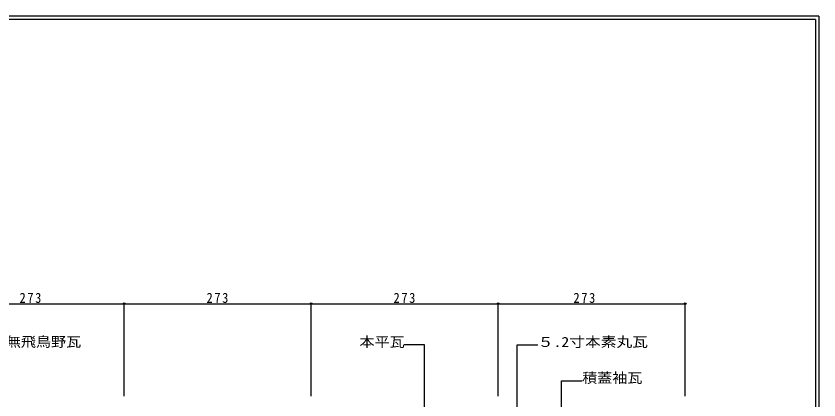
# Model space of a CAD drawing. Units: millimetres, scale not verified. Extents: x -1898 to 2142, y -2692 to 1538.
# Drawn here: x 970 to 2142, y -1902 to -1342 of the extents above; entities that cross this region are included whole.
import ezdxf
from ezdxf.enums import TextEntityAlignment as Align

# ---------------------------------------------------------------- set-up
doc = ezdxf.new("R2010")
doc.units = ezdxf.units.MM
doc.header["$LTSCALE"] = 5
doc.header["$PDMODE"] = 32
doc.header["$PDSIZE"] = 2.5
doc.layers.add('0-A', color=7, linetype='Continuous', lineweight=25)
doc.styles.add('ＭＳ ゴシック', font='')
doc.styles.get('ＭＳ ゴシック').set_extended_font_data('MS Gothic')

msp = doc.modelspace()

# ---------------------------------------------------------------- linework, layer by layer
at = {"layer": '0-A'}
for q in [(151.807, -1341.853), (2141.806, -2691.853)]:
    msp.add_line((2141.806, -1341.853), q, dxfattribs=at)
at = {"layer": '0-A', "color": 2}
for q in [(156.806, -1346.853), (2136.806, -2686.853)]:
    msp.add_line((2136.806, -1346.853), q, dxfattribs=at)
at = {"layer": '0-A', "color": 6}
for p, q in [((854.563, -1761.486), (1127.563, -1761.486)), ((1127.563, -1896.485), (1127.563, -1761.486)), ((1127.563, -1761.486), (1400.563, -1761.486)), ((1400.563, -1896.485), (1400.563, -1761.486)), ((1400.563, -1761.486), (1673.563, -1761.486)), ((1946.563, -1896.485), (1946.563, -1761.486)), ((1566.122, -1821.528), (1536.122, -1821.528)), ((1566.122, -2031.098), (1566.122, -1821.528)), ((1701.328, -1821.528), (1731.328, -1821.528)), ((1701.328, -1928.003), (1701.328, -1821.528)), ((1766.156, -1873.92), (1796.156, -1873.92)), ((1766.156, -2027.762), (1766.156, -1873.92))]:
    msp.add_line(p, q, dxfattribs=at)
msp.add_lwpolyline([(1673.563, -1896.485), (1673.563, -1761.486), (1946.563, -1761.486)], dxfattribs=at)
for p in [(1127.563, -1761.486), (1400.563, -1761.486), (1673.563, -1761.486), (1946.563, -1761.486)]:
    msp.add_point(p, dxfattribs=at)

# ---------------------------------------------------------------- texts
at = {"layer": '0-A', "color": 3, "style": 'ＭＳ ゴシック'}
for s, width, p in [('段無飛鳥野瓦', 1.1, (932.839, -1828.806)), ('本平瓦', 1.1, (1471.122, -1829.028)), ('５.2寸本素丸瓦', 1.15, (1731.328, -1829.028)), ('積蓋袖瓦', 1.1, (1796.156, -1881.42))]:
    msp.add_text(s, height=14.66, dxfattribs=dict(at, width=width)).set_placement(p, align=Align.BOTTOM_LEFT)
at = {"layer": '0-A', "color": 3, "char_height": 14.66, "attachment_point": 7, "style": 'ＭＳ ゴシック'}
for insert in [(974.813, -1760.485), (1247.813, -1760.485), (1520.813, -1760.485), (1783.508, -1760.485)]:
    msp.add_mtext('\\T1.27;\\W0.9;273', dxfattribs=dict(at, insert=insert))

doc.saveas('drawing.dxf')
